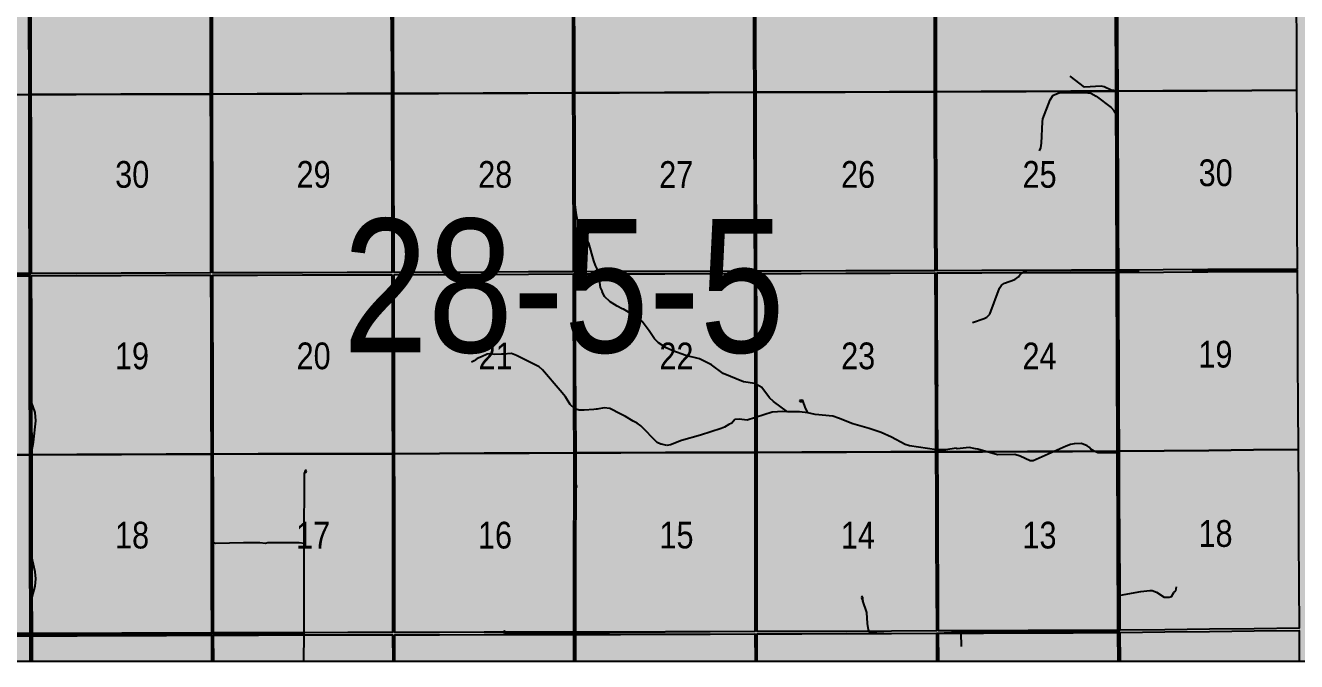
# Model space of a CAD drawing. Extents: x 639460 to 650829, y 5702863 to 5715975.
# Drawn here: x 646177 to 646557.8, y 5711990 to 5712180.5 of the extents above; entities that cross this region are included whole.
import ezdxf

# ---------------------------------------------------------------- set-up
doc = ezdxf.new("R2010")
doc.units = 0
doc.header["$LTSCALE"] = 5
doc.linetypes.add('DASHED2', pattern=[9.525, 6.35, -3.175])
doc.layers.add('Quarters', color=8, linetype='Continuous')
doc.layers.add('RoadSeg', color=57, linetype='DASHED2')
doc.layers.add('ROUTE-MAP-BACKGROUND-H', color=7, linetype='Continuous', true_color=0xf0ebff)
doc.styles.add('120', font='ARIALN.TTF', dxfattribs={"height": 13})

msp = doc.modelspace()

# ---------------------------------------------------------------- hatches: boundary and pattern name
at = {"layer": 'ROUTE-MAP-BACKGROUND-H'}
h = msp.add_hatch(color=256, dxfattribs=at)
h.dxf.hatch_style = 1
h.paths.add_polyline_path([(644722.08, 5712923.1), (644716.33, 5711989.96), (646823.87, 5711989.96), (646818.02, 5712923.32)])

# ---------------------------------------------------------------- linework, layer by layer
at = {"layer": 'Quarters'}
for points in [[(646151.21, 5712213.36), (646178.02, 5712213.39), (646178.08, 5712186.59), (646178.13, 5712159.79), (646178.19, 5712132.99), (646178.24, 5712106.19), (646178.24, 5712105.52), (646178.3, 5712078.72), (646178.35, 5712051.92), (646178.4, 5712025.12), (646178.46, 5711998.32), (646178.46, 5711997.65), (646178.47, 5711989.96), (646178.47, 5711989.96), (645852.98, 5711989.96)], [(646823.87, 5711989.96), (646504.39, 5711989.96), (646504.39, 5711989.96), (646504.35, 5711998.67), (646504.35, 5711999.34), (646504.23, 5712026.14), (646504.12, 5712052.95), (646504.01, 5712079.75), (646503.91, 5712106.55), (646503.91, 5712107.22), (646503.8, 5712134.03), (646503.7, 5712160.83), (646503.6, 5712187.64), (646503.5, 5712214.44), (646504.17, 5712214.44), (646530.93, 5712214.57), (646557.68, 5712214.7), (646558.35, 5712214.7)], [(646503.6, 5712187.64), (646503.7, 5712160.83), (646503.8, 5712134.03), (646503.91, 5712107.22), (646503.91, 5712106.55), (646504.01, 5712079.75), (646504.12, 5712052.95), (646504.23, 5712026.14), (646504.35, 5711999.34), (646504.35, 5711998.67), (646504.39, 5711989.96), (646504.39, 5711989.96), (646178.47, 5711989.96), (646178.46, 5711997.65), (646178.46, 5711998.32), (646178.4, 5712025.12), (646178.35, 5712051.92), (646178.3, 5712078.72), (646178.24, 5712105.52), (646178.24, 5712106.19), (646178.19, 5712132.99), (646178.13, 5712159.79), (646178.08, 5712186.59)]]:
    msp.add_lwpolyline(points, dxfattribs=at)
for points in [[(646137.91, 5712159.76), (646124.5, 5712159.74), (646124.48, 5712173.14), (646124.45, 5712186.53), (646124.42, 5712199.93), (646124.4, 5712213.32), (646137.8, 5712213.34), (646151.21, 5712213.36), (646164.62, 5712213.37), (646178.02, 5712213.39), (646178.05, 5712199.99), (646178.08, 5712186.59), (646178.1, 5712173.19), (646178.13, 5712159.79), (646164.72, 5712159.78), (646151.32, 5712159.77), (646137.91, 5712159.76)], [(646192.2, 5712159.84), (646178.8, 5712159.79), (646178.77, 5712173.19), (646178.75, 5712186.59), (646178.72, 5712199.99), (646178.69, 5712213.39), (646192.1, 5712213.43), (646205.51, 5712213.47), (646218.92, 5712213.5), (646232.33, 5712213.54), (646232.35, 5712200.15), (646232.37, 5712186.76), (646232.39, 5712173.37), (646232.41, 5712159.98), (646219.01, 5712159.93), (646205.61, 5712159.89), (646192.2, 5712159.84)], [(646246.49, 5712160.01), (646233.08, 5712159.98), (646233.06, 5712173.37), (646233.04, 5712186.76), (646233.02, 5712200.15), (646233, 5712213.54), (646246.38, 5712213.59), (646259.75, 5712213.64), (646273.16, 5712213.69), (646286.57, 5712213.74), (646286.6, 5712200.33), (646286.63, 5712186.93), (646286.67, 5712173.52), (646286.7, 5712160.12), (646273.29, 5712160.09), (646259.89, 5712160.05), (646246.49, 5712160.01)], [(646300.77, 5712160.17), (646287.37, 5712160.12), (646287.34, 5712173.53), (646287.3, 5712186.93), (646287.27, 5712200.33), (646287.24, 5712213.74), (646300.65, 5712213.79), (646314.07, 5712213.83), (646327.45, 5712213.87), (646340.83, 5712213.91), (646340.87, 5712200.51), (646340.91, 5712187.11), (646340.95, 5712173.71), (646340.98, 5712160.31), (646327.58, 5712160.27), (646314.18, 5712160.22), (646300.77, 5712160.17)], [(646355.05, 5712160.36), (646341.65, 5712160.32), (646341.62, 5712173.71), (646341.58, 5712187.11), (646341.54, 5712200.51), (646341.5, 5712213.91), (646354.89, 5712213.96), (646368.28, 5712214.01), (646381.68, 5712214.06), (646395.08, 5712214.11), (646395.11, 5712200.7), (646395.15, 5712187.29), (646395.2, 5712173.89), (646395.24, 5712160.49), (646381.84, 5712160.45), (646368.45, 5712160.4), (646355.05, 5712160.36)], [(646409.25, 5712160.54), (646395.91, 5712160.5), (646395.87, 5712173.9), (646395.82, 5712187.3), (646395.78, 5712200.7), (646395.74, 5712214.11), (646409.12, 5712214.14), (646422.5, 5712214.16), (646435.9, 5712214.22), (646449.3, 5712214.27), (646449.29, 5712200.87), (646449.28, 5712187.47), (646449.27, 5712174.06), (646449.26, 5712160.66), (646435.92, 5712160.62), (646422.58, 5712160.58), (646409.25, 5712160.54)], [(646463.37, 5712160.7), (646449.93, 5712160.66), (646449.94, 5712174.06), (646449.95, 5712187.47), (646449.96, 5712200.87), (646449.96, 5712214.27), (646463.34, 5712214.32), (646476.72, 5712214.37), (646490.11, 5712214.41), (646503.5, 5712214.44), (646503.55, 5712201.04), (646503.6, 5712187.64), (646503.65, 5712174.23), (646503.7, 5712160.83), (646490.26, 5712160.79), (646476.81, 5712160.74), (646463.37, 5712160.7)], [(646517.74, 5712160.9), (646504.37, 5712160.83), (646504.32, 5712174.24), (646504.27, 5712187.64), (646504.22, 5712201.04), (646504.17, 5712214.44), (646517.55, 5712214.51), (646530.93, 5712214.57), (646544.3, 5712214.64), (646557.68, 5712214.7), (646557.72, 5712201.31), (646557.76, 5712187.91), (646557.8, 5712174.52), (646557.84, 5712161.12), (646544.48, 5712161.05), (646531.11, 5712160.98), (646517.74, 5712160.9)], [(646138.02, 5712106.17), (646124.61, 5712106.17), (646124.58, 5712119.56), (646124.56, 5712132.96), (646124.53, 5712146.35), (646124.5, 5712159.74), (646137.91, 5712159.76), (646151.32, 5712159.77), (646164.72, 5712159.78), (646178.13, 5712159.79), (646178.16, 5712146.39), (646178.19, 5712132.99), (646178.21, 5712119.59), (646178.24, 5712106.19), (646164.83, 5712106.19), (646151.42, 5712106.18), (646138.02, 5712106.17)], [(646192.31, 5712106.24), (646178.91, 5712106.19), (646178.88, 5712119.59), (646178.86, 5712132.99), (646178.83, 5712146.39), (646178.8, 5712159.79), (646192.2, 5712159.84), (646205.61, 5712159.89), (646219.01, 5712159.93), (646232.41, 5712159.98), (646232.44, 5712146.58), (646232.47, 5712133.18), (646232.5, 5712119.78), (646232.53, 5712106.39), (646219.12, 5712106.34), (646205.71, 5712106.29), (646192.31, 5712106.24)], [(646246.61, 5712106.42), (646233.2, 5712106.39), (646233.17, 5712119.79), (646233.14, 5712133.18), (646233.11, 5712146.58), (646233.08, 5712159.98), (646246.49, 5712160.01), (646259.89, 5712160.05), (646273.29, 5712160.09), (646286.7, 5712160.12), (646286.73, 5712146.72), (646286.77, 5712133.31), (646286.8, 5712119.9), (646286.84, 5712106.5), (646273.43, 5712106.47), (646260.02, 5712106.44), (646246.61, 5712106.42)], [(646300.91, 5712106.56), (646287.51, 5712106.5), (646287.47, 5712119.91), (646287.44, 5712133.31), (646287.4, 5712146.72), (646287.37, 5712160.12), (646300.77, 5712160.17), (646314.18, 5712160.22), (646327.58, 5712160.27), (646340.98, 5712160.31), (646341.02, 5712146.92), (646341.06, 5712133.53), (646341.09, 5712120.13), (646341.13, 5712106.74), (646327.72, 5712106.68), (646314.32, 5712106.62), (646300.91, 5712106.56)], [(646355.2, 5712106.78), (646341.8, 5712106.74), (646341.76, 5712120.13), (646341.73, 5712133.53), (646341.69, 5712146.92), (646341.65, 5712160.32), (646355.05, 5712160.36), (646368.45, 5712160.4), (646381.84, 5712160.45), (646395.24, 5712160.49), (646395.28, 5712147.09), (646395.33, 5712133.69), (646395.37, 5712120.29), (646395.42, 5712106.89), (646382.01, 5712106.85), (646368.6, 5712106.82), (646355.2, 5712106.78)], [(646409.43, 5712106.93), (646396.09, 5712106.89), (646396.04, 5712120.29), (646396, 5712133.7), (646395.95, 5712147.1), (646395.91, 5712160.5), (646409.25, 5712160.54), (646422.58, 5712160.58), (646435.92, 5712160.62), (646449.26, 5712160.66), (646449.31, 5712147.26), (646449.37, 5712133.85), (646449.42, 5712120.46), (646449.48, 5712107.06), (646436.13, 5712107.02), (646422.78, 5712106.97), (646409.43, 5712106.93)], [(646463.59, 5712107.1), (646450.14, 5712107.06), (646450.09, 5712120.46), (646450.04, 5712133.85), (646449.98, 5712147.26), (646449.93, 5712160.66), (646463.37, 5712160.7), (646476.81, 5712160.74), (646490.26, 5712160.79), (646503.7, 5712160.83), (646503.75, 5712147.43), (646503.8, 5712134.03), (646503.86, 5712120.62), (646503.91, 5712107.22), (646490.47, 5712107.18), (646477.03, 5712107.14), (646463.59, 5712107.1)], [(646517.93, 5712107.3), (646504.58, 5712107.23), (646504.53, 5712120.63), (646504.47, 5712134.03), (646504.42, 5712147.43), (646504.37, 5712160.83), (646517.74, 5712160.9), (646531.11, 5712160.98), (646544.48, 5712161.05), (646557.84, 5712161.12), (646557.88, 5712147.71), (646557.93, 5712134.3), (646557.97, 5712120.91), (646558.01, 5712107.51), (646544.65, 5712107.44), (646531.29, 5712107.37), (646517.93, 5712107.3)], [(646192.42, 5712051.97), (646179.02, 5712051.92), (646178.99, 5712065.32), (646178.97, 5712078.72), (646178.94, 5712092.12), (646178.91, 5712105.52), (646192.31, 5712105.57), (646205.72, 5712105.62), (646219.12, 5712105.67), (646232.53, 5712105.72), (646232.56, 5712092.32), (646232.58, 5712078.92), (646232.61, 5712065.52), (646232.64, 5712052.12), (646219.23, 5712052.07), (646205.83, 5712052.02), (646192.42, 5712051.97)], [(646246.72, 5712052.15), (646233.31, 5712052.12), (646233.28, 5712065.52), (646233.25, 5712078.92), (646233.22, 5712092.32), (646233.2, 5712105.72), (646246.61, 5712105.75), (646260.02, 5712105.77), (646273.43, 5712105.8), (646286.84, 5712105.83), (646286.87, 5712092.42), (646286.91, 5712079.02), (646286.94, 5712065.61), (646286.98, 5712052.21), (646273.55, 5712052.19), (646260.13, 5712052.18), (646246.72, 5712052.15)], [(646301.07, 5712052.28), (646287.65, 5712052.21), (646287.61, 5712065.61), (646287.58, 5712079.02), (646287.54, 5712092.43), (646287.51, 5712105.83), (646300.91, 5712105.89), (646314.32, 5712105.95), (646327.73, 5712106.01), (646341.13, 5712106.07), (646341.17, 5712092.67), (646341.21, 5712079.27), (646341.28, 5712065.89), (646341.36, 5712052.51), (646327.93, 5712052.43), (646314.5, 5712052.36), (646301.07, 5712052.28)], [(646355.41, 5712052.54), (646342.03, 5712052.51), (646341.95, 5712065.89), (646341.88, 5712079.27), (646341.84, 5712092.67), (646341.8, 5712106.07), (646355.2, 5712106.11), (646368.6, 5712106.15), (646382.01, 5712106.18), (646395.42, 5712106.22), (646395.46, 5712092.83), (646395.51, 5712079.44), (646395.55, 5712066.04), (646395.58, 5712052.64), (646382.19, 5712052.6), (646368.8, 5712052.56), (646355.41, 5712052.54)], [(646409.61, 5712052.68), (646396.25, 5712052.64), (646396.22, 5712066.04), (646396.18, 5712079.45), (646396.13, 5712092.83), (646396.09, 5712106.22), (646409.44, 5712106.26), (646422.78, 5712106.3), (646436.13, 5712106.35), (646449.48, 5712106.39), (646449.53, 5712093.01), (646449.59, 5712079.62), (646449.64, 5712066.2), (646449.7, 5712052.78), (646436.34, 5712052.75), (646422.97, 5712052.72), (646409.61, 5712052.68)], [(646463.8, 5712052.82), (646450.37, 5712052.78), (646450.31, 5712066.2), (646450.26, 5712079.62), (646450.2, 5712093.01), (646450.15, 5712106.39), (646463.59, 5712106.43), (646477.03, 5712106.47), (646490.47, 5712106.51), (646503.91, 5712106.55), (646503.96, 5712093.15), (646504.01, 5712079.75), (646504.07, 5712066.35), (646504.12, 5712052.95), (646490.68, 5712052.91), (646477.24, 5712052.86), (646463.8, 5712052.82)], [(646518.18, 5712053.09), (646504.79, 5712052.96), (646504.73, 5712066.36), (646504.68, 5712079.76), (646504.63, 5712093.16), (646504.58, 5712106.56), (646517.94, 5712106.63), (646531.29, 5712106.7), (646544.65, 5712106.77), (646558.01, 5712106.84), (646558.08, 5712093.5), (646558.16, 5712080.17), (646558.23, 5712066.82), (646558.31, 5712053.47), (646544.94, 5712053.35), (646531.56, 5712053.22), (646518.18, 5712053.09)], [(646138.19, 5712051.93), (646124.8, 5712051.93), (646124.75, 5712065.32), (646124.71, 5712078.71), (646124.66, 5712092.11), (646124.61, 5712105.5), (646138.02, 5712105.5), (646151.43, 5712105.51), (646164.83, 5712105.52), (646178.24, 5712105.52), (646178.27, 5712092.12), (646178.3, 5712078.72), (646178.32, 5712065.32), (646178.35, 5712051.92), (646164.96, 5712051.92), (646151.58, 5712051.93), (646138.19, 5712051.93)], [(646301.08, 5711998.69), (646287.73, 5711998.66), (646287.71, 5712012.06), (646287.69, 5712025.46), (646287.67, 5712038.83), (646287.65, 5712052.21), (646301.07, 5712052.28), (646314.5, 5712052.36), (646327.93, 5712052.43), (646341.36, 5712052.51), (646341.32, 5712039.05), (646341.28, 5712025.6), (646341.26, 5712012.17), (646341.25, 5711998.74), (646327.84, 5711998.73), (646314.43, 5711998.72), (646301.08, 5711998.69)], [(646355.34, 5711998.79), (646341.92, 5711998.74), (646341.93, 5712012.17), (646341.95, 5712025.6), (646341.99, 5712039.06), (646342.03, 5712052.51), (646355.41, 5712052.54), (646368.8, 5712052.56), (646382.19, 5712052.6), (646395.58, 5712052.64), (646395.58, 5712039.22), (646395.58, 5712025.81), (646395.58, 5712012.36), (646395.59, 5711998.92), (646382.17, 5711998.88), (646368.75, 5711998.83), (646355.34, 5711998.79)], [(646409.68, 5711998.97), (646396.25, 5711998.92), (646396.25, 5712012.37), (646396.25, 5712025.81), (646396.25, 5712039.23), (646396.25, 5712052.64), (646409.61, 5712052.68), (646422.97, 5712052.72), (646436.34, 5712052.75), (646449.7, 5712052.78), (646449.76, 5712039.36), (646449.81, 5712025.95), (646449.87, 5712012.54), (646449.93, 5711999.12), (646436.51, 5711999.07), (646423.1, 5711999.01), (646409.68, 5711998.97)], [(646464.04, 5711999.17), (646450.6, 5711999.12), (646450.54, 5712012.54), (646450.48, 5712025.95), (646450.43, 5712039.37), (646450.37, 5712052.78), (646463.8, 5712052.82), (646477.24, 5712052.86), (646490.68, 5712052.91), (646504.12, 5712052.95), (646504.17, 5712039.55), (646504.23, 5712026.14), (646504.29, 5712012.74), (646504.35, 5711999.34), (646490.91, 5711999.28), (646477.47, 5711999.22), (646464.04, 5711999.17)], [(646518.38, 5711999.5), (646505.02, 5711999.35), (646504.96, 5712012.75), (646504.9, 5712026.15), (646504.84, 5712039.55), (646504.79, 5712052.96), (646518.18, 5712053.09), (646531.56, 5712053.22), (646544.94, 5712053.35), (646558.31, 5712053.47), (646558.38, 5712040.08), (646558.44, 5712026.69), (646558.51, 5712013.32), (646558.58, 5711999.95), (646545.16, 5711999.8), (646531.74, 5711999.65), (646518.38, 5711999.5)], [(646138.36, 5711998.35), (646124.99, 5711998.36), (646124.95, 5712011.75), (646124.9, 5712025.15), (646124.85, 5712038.54), (646124.8, 5712051.93), (646138.19, 5712051.93), (646151.58, 5712051.93), (646164.96, 5712051.92), (646178.35, 5712051.92), (646178.38, 5712038.52), (646178.4, 5712025.12), (646178.43, 5712011.72), (646178.46, 5711998.32), (646165.09, 5711998.33), (646151.73, 5711998.34), (646138.36, 5711998.35)], [(646192.53, 5711998.38), (646179.13, 5711998.32), (646179.1, 5712011.72), (646179.07, 5712025.12), (646179.05, 5712038.52), (646179.02, 5712051.92), (646192.42, 5712051.97), (646205.83, 5712052.02), (646219.23, 5712052.07), (646232.64, 5712052.12), (646232.67, 5712038.73), (646232.7, 5712025.34), (646232.72, 5712011.94), (646232.75, 5711998.55), (646219.35, 5711998.49), (646205.94, 5711998.43), (646192.53, 5711998.38)], [(646246.82, 5711998.58), (646233.42, 5711998.55), (646233.39, 5712011.95), (646233.36, 5712025.34), (646233.34, 5712038.73), (646233.31, 5712052.12), (646246.72, 5712052.15), (646260.13, 5712052.18), (646273.55, 5712052.19), (646286.98, 5712052.21), (646287, 5712038.83), (646287.02, 5712025.46), (646287.04, 5712012.06), (646287.06, 5711998.66), (646273.64, 5711998.64), (646260.22, 5711998.61), (646246.82, 5711998.58)], [(646558.63, 5711989.96), (646505.06, 5711989.96), (646505.02, 5711998.68), (646518.38, 5711998.83), (646531.74, 5711998.98), (646545.16, 5711999.13), (646558.58, 5711999.28), (646558.63, 5711989.96)], [(646178.47, 5711989.96), (646125.02, 5711989.96), (646125, 5711997.69), (646138.36, 5711997.68), (646151.73, 5711997.67), (646165.1, 5711997.66), (646178.46, 5711997.65), (646178.47, 5711989.96)], [(646232.77, 5711989.96), (646179.14, 5711989.96), (646179.13, 5711997.65), (646192.53, 5711997.71), (646205.94, 5711997.76), (646219.35, 5711997.82), (646232.75, 5711997.88), (646232.77, 5711989.96)], [(646287.07, 5711989.96), (646233.44, 5711989.96), (646233.42, 5711997.88), (646246.82, 5711997.91), (646260.22, 5711997.94), (646273.64, 5711997.97), (646287.06, 5711997.99), (646287.07, 5711989.96)], [(646341.27, 5711989.96), (646287.74, 5711989.96), (646287.73, 5711997.99), (646301.08, 5711998.02), (646314.43, 5711998.05), (646327.84, 5711998.06), (646341.25, 5711998.07), (646341.27, 5711989.96)], [(646395.62, 5711989.96), (646341.94, 5711989.96), (646341.92, 5711998.07), (646355.34, 5711998.12), (646368.75, 5711998.16), (646382.17, 5711998.21), (646395.59, 5711998.25), (646395.62, 5711989.96)], [(646449.98, 5711989.96), (646396.29, 5711989.96), (646396.26, 5711998.25), (646409.68, 5711998.3), (646423.1, 5711998.34), (646436.51, 5711998.4), (646449.93, 5711998.45), (646449.98, 5711989.96)], [(646504.39, 5711989.96), (646450.65, 5711989.96), (646450.6, 5711998.45), (646464.04, 5711998.5), (646477.48, 5711998.55), (646490.91, 5711998.61), (646504.35, 5711998.67), (646504.39, 5711989.96)]]:
    msp.add_lwpolyline(points, close=True, dxfattribs=at)
at = {"layer": 'RoadSeg'}
for p, q in [((646178.5, 5712105.83), (646178.29, 5712213.39)), ((646504.06, 5712153.36), (646504.04, 5712160.92)), ((646504.27, 5712106.74), (646504.06, 5712153.36)), ((646178.5, 5712105.83), (646178.24, 5712105.83)), ((646558.3, 5712107.02), (646504.27, 5712106.74)), ((646504.3, 5712086.95), (646504.29, 5712087.79)), ((646320.13, 5712082.08), (646319.64, 5712082.04)), ((646449.96, 5712053.34), (646449.96, 5712071.73)), ((646348.32, 5712065.62), (646348.02, 5712065.56)), ((646462.36, 5712053.55), (646461.63, 5712053.71)), ((646504.57, 5712009.72), (646504.37, 5712052.47)), ((646260.56, 5712025.37), (646260.67, 5712046.49)), ((646260.54, 5711998.26), (646260.56, 5712025.37)), ((646504.69, 5711998.89), (646504.57, 5712009.72)), ((646178.65, 5711998.06), (646178.45, 5711998.05)), ((646178.64, 5711997.63), (646178.65, 5711998.06)), ((646260.48, 5711989.96), (646260.54, 5711998.26)), ((646341.57, 5711998.51), (646321.22, 5711998.53)), ((646341.59, 5711989.96), (646341.57, 5711998.51)), ((646504.73, 5711989.96), (646504.69, 5711998.89))]:
    msp.add_line(p, q, dxfattribs=at)
for points in [[(646287.01, 5712160.23), (646286.68, 5712175.2), (646286.56, 5712213.64), (646286.56, 5712213.67)], [(646504.04, 5712160.92), (646504.01, 5712179.31), (646503.94, 5712189.77), (646503.87, 5712214.44)], [(646504.04, 5712160.92), (646502.35, 5712161.13), (646500.18, 5712162.13), (646499.28, 5712162.35), (646494.34, 5712162), (646490.01, 5712165.35)], [(646480.83, 5712142.93), (646481.19, 5712143.86), (646481.4, 5712145.28), (646481.69, 5712151.67), (646481.84, 5712152.5), (646483.98, 5712158.27), (646484.88, 5712159.61), (646486.77, 5712160.32), (646488, 5712160.42), (646494.43, 5712160.46), (646496.23, 5712160.28), (646497.8, 5712159.37), (646502.3, 5712155.9), (646503.1, 5712155.01), (646504.06, 5712153.36)], [(646341.16, 5712133.01), (646341.35, 5712129.31), (646341.94, 5712124.36), (646342.63, 5712120.54), (646342.96, 5712119.87)], [(646342.96, 5712119.87), (646343.26, 5712119.26), (646344.26, 5712118.1), (646345.75, 5712115.32), (646347.26, 5712110.05), (646347.69, 5712108.65), (646348.19, 5712107.62), (646348.52, 5712106.48), (646348.77, 5712105.67), (646349.26, 5712102.06), (646349.84, 5712100.8)], [(646178.24, 5712105.83), (646164.44, 5712105.81), (646163.78, 5712105.93), (646152.52, 5712105.82)], [(646178.65, 5711998.06), (646178.75, 5712008.18), (646179.94, 5712012.55), (646180.17, 5712014.71), (646180, 5712016.84), (646179.2, 5712020.36), (646178.71, 5712024.14), (646178.56, 5712050.2), (646178.63, 5712051.39), (646179.45, 5712055.64), (646180.17, 5712062.11), (646180.01, 5712064.61), (646178.87, 5712067.71), (646178.57, 5712070.09), (646178.5, 5712105.83)], [(646460.79, 5712091.51), (646464.26, 5712092.71), (646465.07, 5712093.15), (646465.93, 5712094.06), (646468.89, 5712101.84), (646469.44, 5712102.72), (646470.33, 5712103.29), (646473.46, 5712104.4), (646474.55, 5712105.24), (646475.24, 5712106.25), (646476.09, 5712106.62), (646489.98, 5712106.72), (646497.44, 5712106.61), (646504.27, 5712106.74)], [(646504.29, 5712087.79), (646504.5, 5712097.18), (646504.27, 5712106.74)], [(646405.38, 5712064.73), (646401.18, 5712067.86), (646399.97, 5712068.93), (646397.7, 5712072.02), (646395.54, 5712073.31), (646392.12, 5712073.74), (646386.06, 5712076.28), (646382.54, 5712078.88), (646378.99, 5712080.61), (646374.89, 5712081.63), (646370.96, 5712083.01), (646369.01, 5712083.93), (646366.69, 5712085.41), (646365.52, 5712086.63), (646363.91, 5712089.08), (646361.79, 5712091.84), (646360.66, 5712092.87), (646356.17, 5712095.57), (646355.84, 5712095.58), (646354.33, 5712096.42), (646353.54, 5712096.88), (646352.23, 5712097.68), (646350.52, 5712099.33), (646349.84, 5712100.8)], [(646504.37, 5712052.47), (646504.26, 5712077.39), (646504.42, 5712081.75), (646504.3, 5712086.95)], [(646319.64, 5712082.04), (646317.63, 5712081.96), (646316.14, 5712082.13), (646315.4, 5712082.05), (646313.68, 5712081.2), (646312.37, 5712080.78), (646311.52, 5712080.1), (646310.7, 5712079.69)], [(646348.02, 5712065.56), (646347.3, 5712065.44), (646344.4, 5712065.26), (646342.97, 5712065.27), (646341.65, 5712065.7), (646340.22, 5712066.95), (646338.79, 5712069.25), (646337.28, 5712071.19), (646331.92, 5712077.31), (646330.92, 5712078.24), (646324.19, 5712081.67), (646322.7, 5712082.21), (646320.13, 5712082.08)], [(646449.96, 5712071.73), (646450.45, 5712072.72), (646450.19, 5712072.93), (646449.91, 5712072.5), (646449.96, 5712071.73)], [(646410.07, 5712067.86), (646410.01, 5712068.13), (646409.65, 5712068.3), (646408.95, 5712068.12), (646409, 5712067.85), (646410.07, 5712067.86)], [(646411.4, 5712064.45), (646410.59, 5712066.21), (646410.07, 5712067.86)], [(646405.38, 5712064.73), (646403.99, 5712064.83), (646400.75, 5712064.63), (646393.25, 5712062.31), (646390.83, 5712062.55), (646389.59, 5712062.45), (646388.69, 5712061.42), (646387.75, 5712060.94), (646386.46, 5712060.18), (646385.45, 5712059.81), (646379.26, 5712057.79), (646373.59, 5712056.19), (646370.32, 5712054.85), (646369.15, 5712054.68), (646367.64, 5712055.06), (646367.44, 5712055.13), (646366.28, 5712055.63), (646361.42, 5712060.54), (646360.28, 5712061.4), (646359.06, 5712062), (646356.84, 5712063.33), (646355.43, 5712064.11), (646352.11, 5712065.8), (646350.45, 5712065.98), (646348.32, 5712065.62)], [(646411.4, 5712064.45), (646408.95, 5712064.82), (646405.38, 5712064.73)], [(646449.96, 5712053.34), (646441.9, 5712054.61), (646440.58, 5712054.98), (646436.51, 5712057.23), (646433.39, 5712058.55), (646429.79, 5712059.79), (646424.87, 5712061.13), (646420.65, 5712062.92), (646418.9, 5712063.47), (646413.59, 5712063.99), (646411.4, 5712064.45)], [(646461.63, 5712053.71), (646459.81, 5712054.06), (646456.13, 5712053.73), (646455.84, 5712053.87), (646452.76, 5712053.4), (646449.96, 5712053.34)], [(646497.39, 5712052.92), (646497.22, 5712053.01), (646496.21, 5712053.61), (646495.72, 5712054.15), (646495.07, 5712054.54), (646493.46, 5712055.32), (646491.22, 5712055.15), (646490.12, 5712054.95), (646488.84, 5712054.49), (646479.86, 5712050.48), (646478.95, 5712050.14), (646478.02, 5712050.1), (646475.06, 5712051.49), (646473.44, 5712051.97), (646468.24, 5712051.92), (646462.36, 5712053.55)], [(646504.37, 5712052.47), (646502.27, 5712052.5), (646498.27, 5712052.48), (646497.39, 5712052.92)], [(646232.93, 5712051.42), (646233.01, 5712051.99), (646232.85, 5712051.96), (646232.93, 5712051.42)], [(646233.09, 5712025.79), (646233, 5712026), (646232.93, 5712051.42)], [(646260.67, 5712046.49), (646261.22, 5712046.84), (646261.19, 5712047.21), (646260.93, 5712047.28), (646260.72, 5712047.06), (646260.67, 5712046.49)], [(646341.57, 5711998.51), (646341.63, 5712037.29), (646341.75, 5712041.72)], [(646341.75, 5712041.72), (646342.24, 5712042.43), (646342.25, 5712042.73), (646342.02, 5712042.87), (646341.75, 5712042.68), (646341.75, 5712041.72)], [(646260.56, 5712025.37), (646259.1, 5712025.52), (646249.64, 5712025.52), (646249, 5712025.37), (646247.31, 5712025.52), (646242.41, 5712025.5), (646233.98, 5712025.34), (646233.18, 5712025.6), (646233.09, 5712025.79)], [(646504.57, 5712009.72), (646505.07, 5712009.88), (646511.23, 5712010.96), (646513.84, 5712011.29), (646514.57, 5712011.23), (646515.92, 5712010.73), (646518.21, 5712009.3), (646519.68, 5712009.29), (646520.35, 5712009.5), (646521.12, 5712010.61), (646521.7, 5712011.13), (646521.83, 5712012.32)], [(646427.93, 5712008.18), (646427.93, 5712009.27), (646427.57, 5712009.52), (646427.49, 5712009.09), (646427.93, 5712008.18)], [(646430.04, 5711998.72), (646429.58, 5711999.43), (646429.27, 5712001.34), (646429.06, 5712004.64), (646427.93, 5712008.18)], [(646321.22, 5711998.53), (646320.53, 5711999.12), (646320.23, 5711999), (646320.52, 5711998.59), (646321.22, 5711998.53)], [(646178.45, 5711998.05), (646176.7, 5711997.98), (646168.97, 5711998.06), (646162.04, 5711998.04)], [(646260.54, 5711998.26), (646244.15, 5711998.26), (646232.46, 5711998.24), (646203.8, 5711998.06), (646200.24, 5711998.13), (646198.44, 5711998.02), (646194.51, 5711998.1), (646193.41, 5711997.97), (646190.91, 5711998.07), (646182.95, 5711997.9), (646178.65, 5711998.06)], [(646368.73, 5711998.66), (646362.56, 5711998.67), (646341.57, 5711998.51)], [(646450.17, 5711998.34), (646450.04, 5711998.34), (646436.18, 5711998.31), (646430.15, 5711998.55), (646430.04, 5711998.72)], [(646457.28, 5711998.62), (646456.61, 5711998.62), (646450.17, 5711998.34)], [(646450.29, 5711989.96), (646450.31, 5711992.7), (646450.17, 5711998.34)], [(646504.69, 5711998.89), (646492.83, 5711998.87), (646490.99, 5711998.72), (646470.97, 5711998.77), (646457.28, 5711998.62)], [(646457.28, 5711998.62), (646457.29, 5711998.6), (646457.32, 5711994.48)]]:
    msp.add_lwpolyline(points, dxfattribs=at)

# ---------------------------------------------------------------- texts
at = {"layer": 'RoadSeg', "style": '120'}
for s, p in [('30', (646203.94, 5712131.9)), ('29', (646258.28, 5712131.91)), ('28', (646312.67, 5712131.9)), ('27', (646366.9, 5712131.86)), ('26', (646421.38, 5712131.89)), ('25', (646475.76, 5712131.9)), ('30', (646528.51, 5712132.39)), ('19', (646203.87, 5712077.54)), ('20', (646258.28, 5712077.54)), ('21', (646312.79, 5712077.5)), ('22', (646366.97, 5712077.5)), ('23', (646421.41, 5712077.54)), ('24', (646475.73, 5712077.5)), ('19', (646528.44, 5712078.04)), ('18', (646203.9, 5712023.84)), ('17', (646258.13, 5712023.82)), ('16', (646312.61, 5712023.83)), ('15', (646366.99, 5712023.86)), ('14', (646421.32, 5712023.82)), ('13', (646475.73, 5712023.84)), ('18', (646528.47, 5712024.33))]:
    msp.add_text(s, height=8.004, dxfattribs=at).set_placement(p)
msp.add_text('28-5-5', height=39.983, rotation=359.9576, dxfattribs=at).set_placement((646272.15, 5712082.62))

doc.saveas('drawing.dxf')
